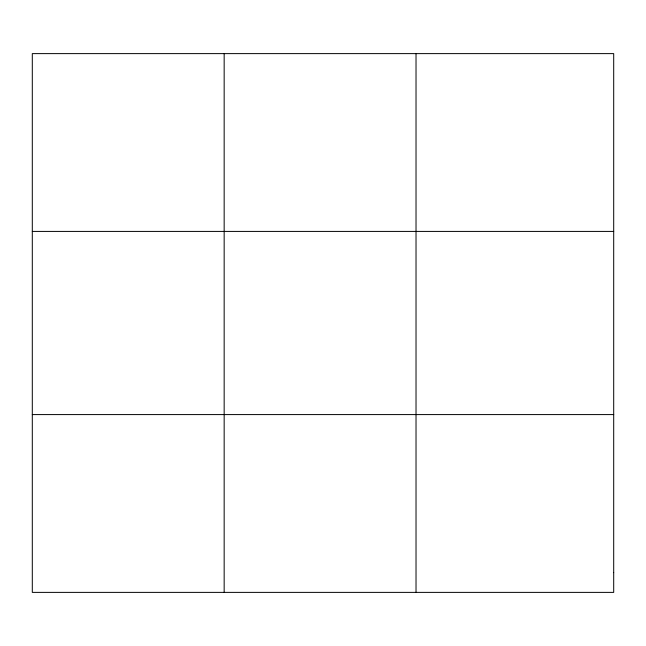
<?xml version="1.0" encoding="UTF-8"?>
<svg xmlns="http://www.w3.org/2000/svg" width="646" height="646" viewBox="0 0 646 646"><rect width="100%" height="100%" fill="white"/><g stroke="black" fill="none" stroke-linecap="round" stroke-linejoin="round"><path stroke-width="0.97" d="M224.162 53.618L224.162 592.382M416.024 53.618L416.024 592.382M32.3 231.413L613.7 231.413M32.3 414.587L613.7 414.587M613.7 572.631L613.7 592.382L32.3 592.382L32.3 53.618L613.7 53.618L613.7 572.631"/></g></svg>
